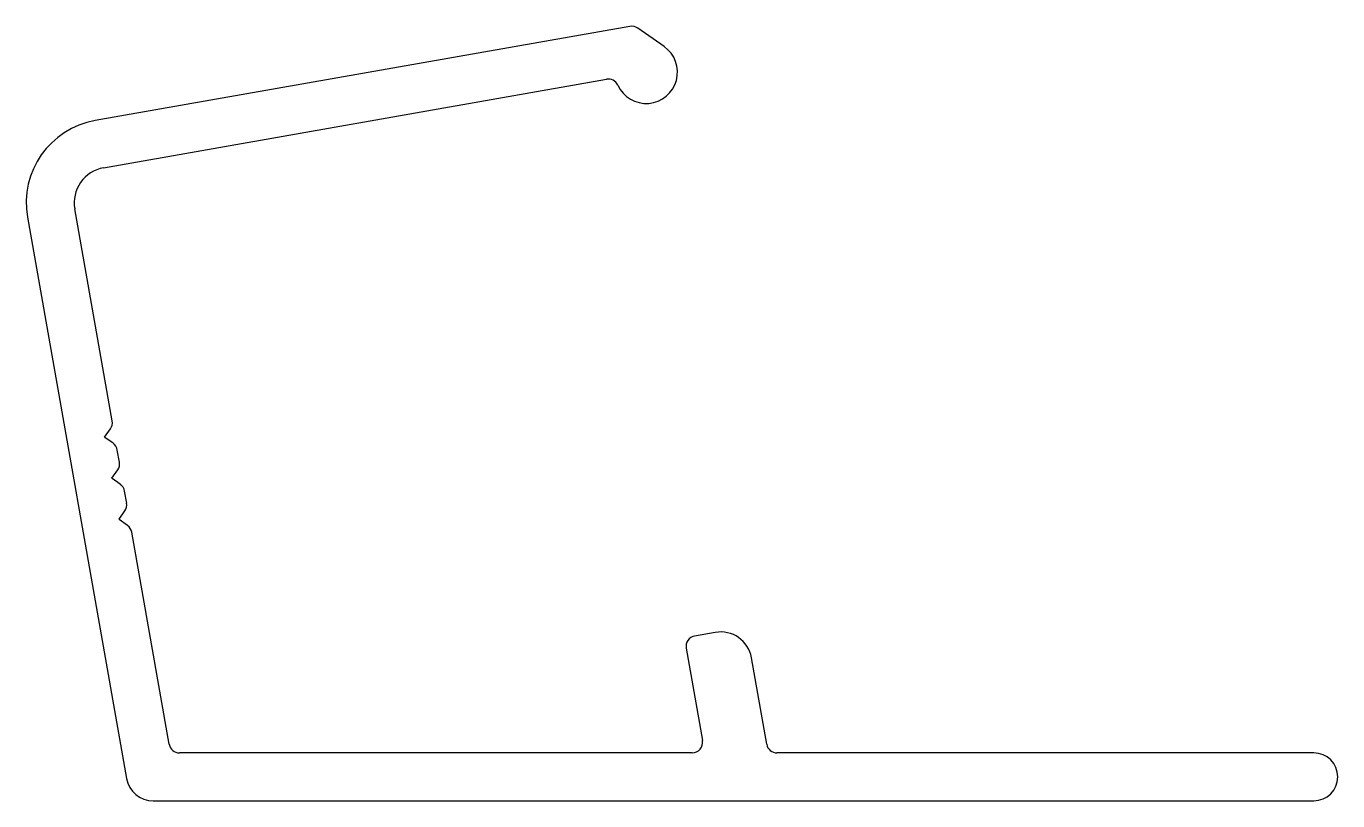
# Model space of a CAD drawing. Extents: x 5.4 to 36.8, y 2.8 to 21.4.
import ezdxf

# ---------------------------------------------------------------- set-up
doc = ezdxf.new("R2010")
doc.units = 0
doc.layers.get('0').update_dxf_attribs({"linetype": 'CONTINUOUS'})

msp = doc.modelspace()

# ---------------------------------------------------------------- linework, layer by layer
for p, q in [((19.845, 21.423), (7.025, 19.163)), ((20.664, 20.938), (20.032, 21.382)), ((7.226, 18.03), (19.28, 20.156)), ((7.434, 11.957), (6.537, 17.046)), ((5.404, 16.846), (7.778, 3.383)), ((7.254, 11.572), (7.393, 11.77)), ((7.454, 11.422), (7.256, 11.561)), ((7.608, 10.972), (7.557, 11.26)), ((7.428, 10.587), (7.567, 10.785)), ((7.628, 10.437), (7.43, 10.576)), ((7.782, 9.987), (7.731, 10.276)), ((7.601, 9.602), (7.74, 9.8)), ((7.802, 9.452), (7.603, 9.591)), ((8.802, 4.202), (7.904, 9.291)), ((21.888, 6.884), (21.396, 6.798)), ((21.193, 6.508), (21.584, 4.289)), ((23.123, 4.202), (22.757, 6.276)), ((21.338, 3.995), (9.048, 3.995)), ((36.236, 3.995), (23.369, 3.995)), ((8.419, 2.845), (36.236, 2.845))]:
    msp.add_line(p, q)
for centre, radius, start, end in [((19.888, 21.177), 0.25, 55, 100), ((20.234, 20.324), 0.75, 204.4832, 55), ((19.324, 19.91), 0.25, 24.4832, 100), ((7.374, 17.193), 2, 100.044, 190), ((7.374, 17.193), 0.85, 100, 190.0001), ((7.188, 11.913), 0.25, 325, 10), ((7.261, 11.567), 0.008, 145, 235), ((7.311, 11.217), 0.25, 10, 55), ((7.362, 10.929), 0.25, 325, 10), ((7.434, 10.582), 0.008, 145, 235), ((7.485, 10.232), 0.25, 10, 55), ((7.535, 9.944), 0.25, 325, 10), ((7.608, 9.598), 0.008, 145, 235), ((7.658, 9.247), 0.25, 10, 55), ((21.439, 6.551), 0.25, 100, 190), ((22.018, 6.146), 0.75, 10, 100), ((9.048, 4.245), 0.25, 190.0001, 270), ((21.338, 4.245), 0.25, 270, 10), ((23.369, 4.245), 0.25, 190, 270), ((36.236, 3.42), 0.575, 270, 90), ((8.419, 3.495), 0.65, 190.0001, 270)]:
    msp.add_arc(centre, radius, start, end)

doc.saveas('drawing.dxf')
